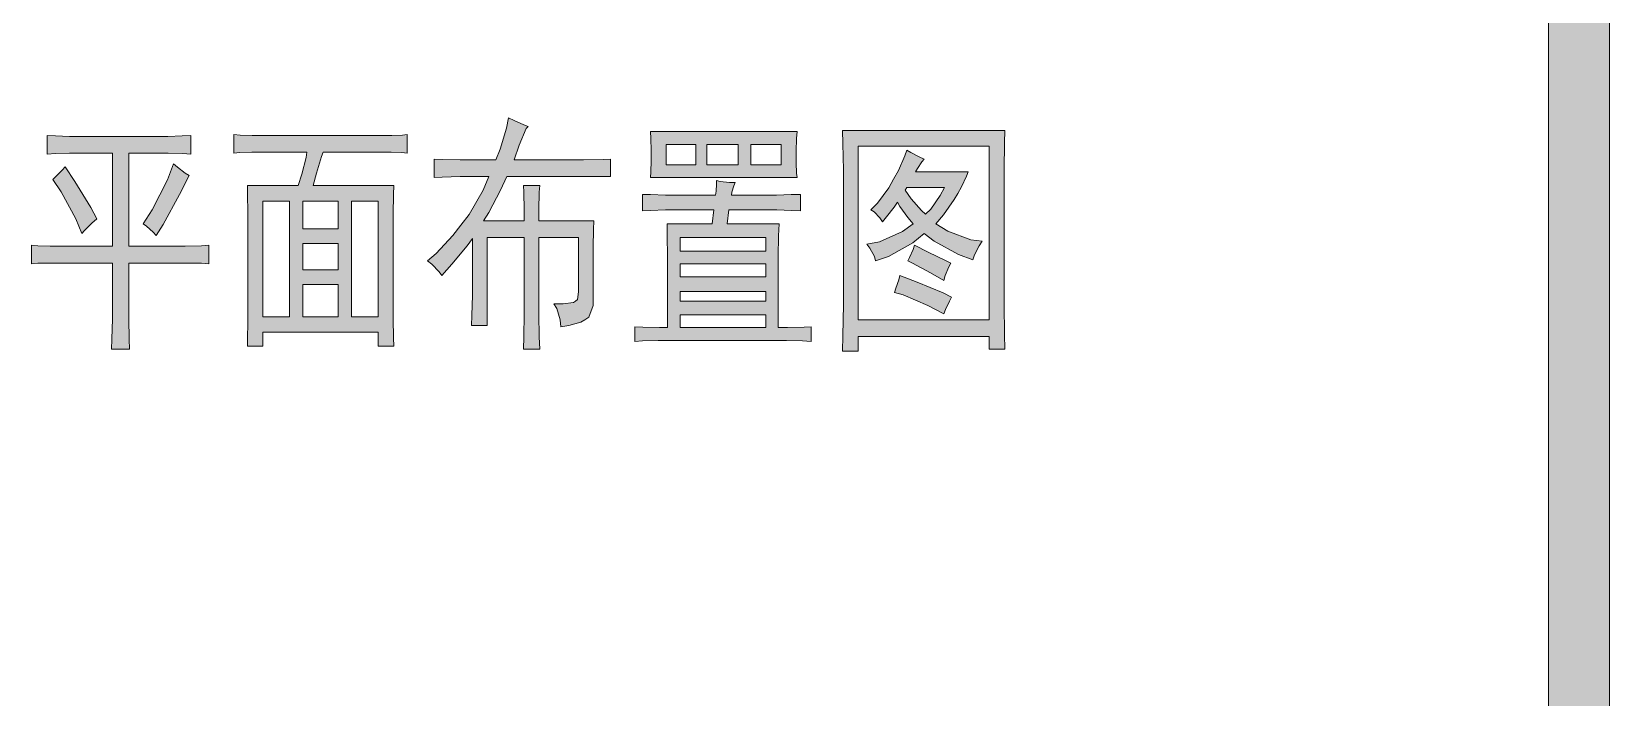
# Model space of a CAD drawing. Header units: millimetres. Extents: x 0 to 586, y 0 to 414.
# Drawn here: x 558.29 to 576.12, y 20.79 to 28.32 of the extents above; entities that cross this region are included whole.
import ezdxf

# ---------------------------------------------------------------- set-up
doc = ezdxf.new("R2010")
doc.units = ezdxf.units.MM

msp = doc.modelspace()

# ---------------------------------------------------------------- hatches: boundary and pattern name
h = msp.add_hatch(color=0)
h.dxf.hatch_style = 2
h.paths.add_polyline_path([(576.117861, 9.514417), (575.429944, 10.205861), (575.429944, 403.877639), (576.117861, 404.569083)])
h = msp.add_hatch(color=0)
h.dxf.hatch_style = 2
h.paths.add_polyline_path([(563.537806, 26.864028), (563.587194, 26.9875), (563.65775, 27.223861), (563.678917, 27.340278), (563.742417, 27.312056), (563.851778, 27.262667), (563.901167, 27.2415), (563.88, 27.220333), (563.798861, 27.029833), (563.742417, 26.864028), (564.398583, 26.864028), (564.529111, 26.864028), (564.747833, 26.871083), (564.8325, 26.874611), (564.8325, 26.677056), (563.661278, 26.677056), (563.590722, 26.521833), (563.456667, 26.271361), (563.396694, 26.176111), (563.855306, 26.176111), (563.855306, 26.299583), (563.851778, 26.500667), (563.84825, 26.57475), (564.035222, 26.57475), (564.028167, 26.500667), (564.024639, 26.299583), (564.024639, 26.176111), (564.645528, 26.176111), (564.642, 26.077333), (564.634944, 25.879778), (564.634944, 25.777472), (564.634944, 25.325917), (564.634944, 25.220083), (564.589083, 25.086028), (564.543222, 25.057806), (564.497361, 25.033111), (564.363306, 24.994306), (564.271583, 24.980194), (564.264528, 25.057806), (564.225722, 25.184806), (564.193972, 25.237722), (564.296278, 25.237722), (564.416222, 25.251833), (564.437389, 25.269472), (564.458556, 25.287111), (564.472667, 25.375306), (564.469139, 25.445861), (564.469139, 25.989139), (564.024639, 25.989139), (564.024639, 25.237722), (564.024639, 25.121306), (564.028167, 24.863778), (564.035222, 24.726194), (563.84825, 24.726194), (563.851778, 24.863778), (563.855306, 25.121306), (563.855306, 25.237722), (563.855306, 25.989139), (563.439028, 25.989139), (563.439028, 24.994306), (563.262639, 24.994306), (563.266167, 25.107194), (563.273222, 25.3365), (563.273222, 25.445861), (563.273222, 25.978556), (563.21325, 25.893889), (563.040389, 25.68575), (562.9275, 25.55875), (562.89575, 25.601083), (562.814611, 25.68575), (562.765222, 25.724556), (562.864, 25.805694), (563.050972, 26.010306), (563.142694, 26.126722), (563.234417, 26.246667), (563.393167, 26.521833), (563.456667, 26.677056), (563.245, 26.677056), (563.135639, 26.677056), (562.931028, 26.67), (562.839306, 26.666472), (562.839306, 26.874611), (562.931028, 26.871083), (563.135639, 26.864028), (563.245, 26.864028)])
h = msp.add_hatch(color=0)
h.dxf.hatch_style = 2
h.paths.add_polyline_path([(559.763083, 27.128611), (559.830111, 27.128611), (559.992389, 27.135667), (560.091167, 27.142722), (560.091167, 26.931056), (559.999444, 26.938111), (559.833639, 26.941639), (559.763083, 26.941639), (559.389139, 26.941639), (559.389139, 25.890361), (559.932417, 25.890361), (560.027667, 25.890361), (560.211111, 25.893889), (560.295778, 25.900944), (560.295778, 25.689278), (560.211111, 25.696333), (560.027667, 25.699861), (559.932417, 25.699861), (559.389139, 25.699861), (559.389139, 25.191861), (559.389139, 25.068389), (559.396194, 24.839083), (559.399722, 24.726194), (559.195111, 24.726194), (559.198639, 24.839083), (559.205694, 25.068389), (559.205694, 25.191861), (559.205694, 25.699861), (558.556583, 25.699861), (558.496611, 25.699861), (558.362556, 25.696333), (558.292, 25.689278), (558.292, 25.900944), (558.362556, 25.893889), (558.503667, 25.890361), (558.574222, 25.890361), (559.205694, 25.890361), (559.205694, 26.941639), (558.789417, 26.941639), (558.722389, 26.941639), (558.563639, 26.938111), (558.468389, 26.931056), (558.468389, 27.142722), (558.563639, 27.135667), (558.718861, 27.128611), (558.778833, 27.128611)])
h = msp.add_hatch(color=0)
h.paths.add_polyline_path([(562.296028, 27.142722), (562.363056, 27.142722), (562.483, 27.14625), (562.535917, 27.153306), (562.535917, 26.941639), (562.475944, 26.948694), (562.356, 26.952222), (562.296028, 26.952222), (561.586944, 26.952222), (561.569306, 26.902833), (561.512861, 26.715861), (561.474056, 26.57475), (562.384222, 26.57475), (562.380694, 26.472444), (562.377167, 26.253722), (562.377167, 26.144361), (562.377167, 25.191861), (562.377167, 25.068389), (562.380694, 24.853194), (562.384222, 24.761472), (562.207833, 24.761472), (562.207833, 24.916694), (560.906083, 24.916694), (560.906083, 24.761472), (560.729694, 24.761472), (560.733222, 24.832028), (560.73675, 25.043694), (560.73675, 25.181278), (560.73675, 26.165528), (560.73675, 26.271361), (560.733222, 26.475972), (560.729694, 26.57475), (561.304722, 26.57475), (561.343528, 26.705278), (561.392917, 26.89225), (561.4035, 26.952222), (560.842583, 26.952222), (560.779083, 26.952222), (560.645028, 26.948694), (560.578, 26.941639), (560.578, 27.153306), (560.648556, 27.14625), (560.782611, 27.142722), (560.842583, 27.142722)])
h.paths.add_polyline_path([(561.205944, 25.093083), (561.205944, 26.398361), (560.906083, 26.398361), (560.906083, 25.093083)])
h.paths.add_polyline_path([(562.207833, 25.093083), (562.207833, 26.398361), (561.907972, 26.398361), (561.907972, 25.093083)])
h.paths.add_polyline_path([(561.756278, 25.093083), (561.756278, 25.456444), (561.357639, 25.456444), (561.357639, 25.093083)])
h.paths.add_polyline_path([(561.756278, 26.087917), (561.756278, 26.398361), (561.357639, 26.398361), (561.357639, 26.087917)])
h.paths.add_polyline_path([(561.756278, 25.62225), (561.756278, 25.922111), (561.357639, 25.922111), (561.357639, 25.62225)])
h = msp.add_hatch(color=0)
h.paths.add_polyline_path([(566.942111, 27.185056), (566.935056, 27.107444), (566.931528, 26.962806), (566.931528, 26.899306), (566.931528, 26.832278), (566.935056, 26.715861), (566.942111, 26.666472), (565.284056, 26.666472), (565.287583, 26.729972), (565.291111, 26.853444), (565.291111, 26.909889), (565.291111, 26.969861), (565.287583, 27.107444), (565.284056, 27.185056)])
h.paths.add_polyline_path([(566.275361, 26.807583), (566.275361, 27.040417), (565.922583, 27.040417), (565.922583, 26.807583)])
h.paths.add_polyline_path([(566.762194, 26.807583), (566.762194, 27.040417), (566.416472, 27.040417), (566.416472, 26.807583)])
h.paths.add_polyline_path([(565.795583, 26.807583), (565.795583, 27.040417), (565.460444, 27.040417), (565.460444, 26.807583)])
h = msp.add_hatch(color=0)
h.paths.add_polyline_path([(569.288083, 27.195639), (569.284556, 27.058056), (569.281028, 26.754667), (569.281028, 26.588861), (569.281028, 25.403528), (569.281028, 25.230667), (569.284556, 24.892), (569.288083, 24.726194), (569.111694, 24.726194), (569.111694, 24.870833), (567.630028, 24.870833), (567.630028, 24.705028), (567.453639, 24.705028), (567.457167, 24.877889), (567.464222, 25.230667), (567.464222, 25.414111), (567.464222, 26.588861), (567.464222, 26.747611), (567.457167, 27.051), (567.453639, 27.195639)])
h.paths.add_polyline_path([(569.111694, 25.057806), (569.111694, 27.01925), (567.630028, 27.01925), (567.630028, 25.057806)])
h = msp.add_hatch(color=0)
h.paths.add_polyline_path([(568.374389, 26.874611), (568.349694, 26.842861), (568.300306, 26.768778), (568.279139, 26.729972), (568.871806, 26.729972), (568.854167, 26.680583), (568.797722, 26.560639), (568.755389, 26.486556), (568.716583, 26.416), (568.593111, 26.243139), (568.508444, 26.144361), (568.6425, 26.059694), (568.903556, 25.960917), (569.030556, 25.946806), (568.998806, 25.893889), (568.945889, 25.791583), (568.924722, 25.735139), (568.762444, 25.795111), (568.487278, 25.946806), (568.374389, 26.035), (568.247389, 25.929167), (567.972222, 25.773944), (567.827583, 25.724556), (567.813472, 25.773944), (567.764083, 25.869194), (567.728806, 25.911528), (567.869917, 25.93975), (568.130972, 26.056167), (568.250917, 26.144361), (568.190944, 26.214917), (568.10275, 26.338389), (568.074528, 26.387778), (568.035722, 26.331333), (567.951056, 26.221972), (567.905194, 26.165528), (567.873444, 26.211389), (567.809944, 26.278417), (567.774667, 26.299583), (567.84875, 26.377194), (567.97575, 26.550056), (568.028667, 26.648833), (568.085111, 26.744083), (568.159194, 26.909889), (568.180361, 26.976917), (568.226222, 26.948694), (568.321472, 26.899306)])
h.paths.add_polyline_path([(568.162722, 26.521833), (568.22975, 26.426583), (568.346167, 26.292528), (568.392028, 26.253722), (568.452, 26.310167), (568.557833, 26.461861), (568.607222, 26.553583), (568.180361, 26.553583)])
h = msp.add_hatch(color=0)
h.dxf.hatch_style = 2
h.paths.add_polyline_path([(558.859972, 26.035), (558.792944, 26.200806), (558.627139, 26.504194), (558.531889, 26.641778), (558.567167, 26.677056), (558.637722, 26.747611), (558.673, 26.786417), (558.782361, 26.620611), (558.962278, 26.327806), (559.029306, 26.200806), (558.972861, 26.151417), (558.891722, 26.06675)])
h = msp.add_hatch(color=0)
h.dxf.hatch_style = 2
h.paths.add_polyline_path([(559.551417, 26.144361), (559.653722, 26.299583), (559.826583, 26.63825), (559.897139, 26.821694), (559.939472, 26.782889), (560.027667, 26.715861), (560.073528, 26.687639), (559.964167, 26.472444), (559.777194, 26.133778), (559.699583, 26.010306), (559.664306, 26.049111), (559.590222, 26.116139)])
h = msp.add_hatch(color=0)
h.paths.add_polyline_path([(566.240083, 26.610028), (566.225972, 26.571222), (566.204806, 26.500667), (566.19775, 26.465389), (566.649306, 26.465389), (566.709278, 26.465389), (566.875083, 26.472444), (566.977389, 26.475972), (566.977389, 26.289), (566.878611, 26.292528), (566.712806, 26.299583), (566.649306, 26.299583), (566.169528, 26.299583), (566.151889, 26.144361), (566.7375, 26.144361), (566.730444, 26.006778), (566.726917, 25.773944), (566.726917, 25.678694), (566.726917, 24.969611), (566.83275, 24.969611), (567.019722, 24.976667), (567.100861, 24.980194), (567.100861, 24.814389), (567.002083, 24.821444), (566.822167, 24.824972), (566.7375, 24.824972), (565.460444, 24.824972), (565.37225, 24.824972), (565.195861, 24.821444), (565.107667, 24.814389), (565.107667, 24.980194), (565.199389, 24.976667), (565.386361, 24.969611), (565.478083, 24.969611), (565.478083, 25.678694), (565.478083, 25.773944), (565.474556, 26.006778), (565.471028, 26.144361), (565.982556, 26.144361), (566.000194, 26.299583), (565.531, 26.299583), (565.453389, 26.299583), (565.284056, 26.292528), (565.195861, 26.289), (565.195861, 26.475972), (565.284056, 26.472444), (565.453389, 26.465389), (565.531, 26.465389), (566.017833, 26.465389), (566.024889, 26.51125), (566.028417, 26.592389), (566.028417, 26.631194), (566.07075, 26.620611), (566.176583, 26.610028)])
h.paths.add_polyline_path([(566.585806, 25.833917), (566.585806, 25.989139), (565.619194, 25.989139), (565.619194, 25.833917)])
h.paths.add_polyline_path([(566.585806, 25.544639), (566.585806, 25.689278), (565.619194, 25.689278), (565.619194, 25.544639)])
h.paths.add_polyline_path([(566.585806, 24.969611), (566.585806, 25.11425), (565.619194, 25.11425), (565.619194, 24.969611)])
h.paths.add_polyline_path([(566.585806, 25.269472), (566.585806, 25.378833), (565.619194, 25.378833), (565.619194, 25.269472)])
h = msp.add_hatch(color=0)
h.dxf.hatch_style = 2
h.paths.add_polyline_path([(568.268556, 25.900944), (568.42025, 25.823333), (568.624861, 25.724556), (568.677778, 25.699861), (568.656611, 25.657528), (568.614278, 25.55875), (568.596639, 25.502306), (568.448472, 25.5905), (568.243861, 25.699861), (568.190944, 25.724556), (568.212111, 25.763361), (568.250917, 25.851556)])
h = msp.add_hatch(color=0)
h.dxf.hatch_style = 2
h.paths.add_polyline_path([(568.10275, 25.55875), (568.296778, 25.484667), (568.589583, 25.364722), (568.684833, 25.315333), (568.663667, 25.269472), (568.617806, 25.174222), (568.596639, 25.124833), (568.416722, 25.220083), (568.138028, 25.340028), (568.03925, 25.36825), (568.056889, 25.414111), (568.088639, 25.509361)])

# ---------------------------------------------------------------- linework, layer by layer
at = {"color": 0, "lineweight": 0}
for points in [[(576.117861, 9.514417), (575.429944, 10.205861), (575.429944, 403.877639), (576.117861, 404.569083)], [(563.537806, 26.864028), (563.587194, 26.9875), (563.65775, 27.223861), (563.678917, 27.340278), (563.742417, 27.312056), (563.851778, 27.262667), (563.901167, 27.2415), (563.88, 27.220333), (563.798861, 27.029833), (563.742417, 26.864028), (564.398583, 26.864028), (564.529111, 26.864028), (564.747833, 26.871083), (564.8325, 26.874611), (564.8325, 26.677056), (563.661278, 26.677056), (563.590722, 26.521833), (563.456667, 26.271361), (563.396694, 26.176111), (563.855306, 26.176111), (563.855306, 26.299583), (563.851778, 26.500667), (563.84825, 26.57475), (564.035222, 26.57475), (564.028167, 26.500667), (564.024639, 26.299583), (564.024639, 26.176111), (564.645528, 26.176111), (564.642, 26.077333), (564.634944, 25.879778), (564.634944, 25.777472), (564.634944, 25.325917), (564.634944, 25.220083), (564.589083, 25.086028), (564.543222, 25.057806), (564.497361, 25.033111), (564.363306, 24.994306), (564.271583, 24.980194), (564.264528, 25.057806), (564.225722, 25.184806), (564.193972, 25.237722), (564.296278, 25.237722), (564.416222, 25.251833), (564.437389, 25.269472), (564.458556, 25.287111), (564.472667, 25.375306), (564.469139, 25.445861), (564.469139, 25.989139), (564.024639, 25.989139), (564.024639, 25.237722), (564.024639, 25.121306), (564.028167, 24.863778), (564.035222, 24.726194), (563.84825, 24.726194), (563.851778, 24.863778), (563.855306, 25.121306), (563.855306, 25.237722), (563.855306, 25.989139), (563.439028, 25.989139), (563.439028, 24.994306), (563.262639, 24.994306), (563.266167, 25.107194), (563.273222, 25.3365), (563.273222, 25.445861), (563.273222, 25.978556), (563.21325, 25.893889), (563.040389, 25.68575), (562.9275, 25.55875), (562.89575, 25.601083), (562.814611, 25.68575), (562.765222, 25.724556), (562.864, 25.805694), (563.050972, 26.010306), (563.142694, 26.126722), (563.234417, 26.246667), (563.393167, 26.521833), (563.456667, 26.677056), (563.245, 26.677056), (563.135639, 26.677056), (562.931028, 26.67), (562.839306, 26.666472), (562.839306, 26.874611), (562.931028, 26.871083), (563.135639, 26.864028), (563.245, 26.864028)], [(559.763083, 27.128611), (559.830111, 27.128611), (559.992389, 27.135667), (560.091167, 27.142722), (560.091167, 26.931056), (559.999444, 26.938111), (559.833639, 26.941639), (559.763083, 26.941639), (559.389139, 26.941639), (559.389139, 25.890361), (559.932417, 25.890361), (560.027667, 25.890361), (560.211111, 25.893889), (560.295778, 25.900944), (560.295778, 25.689278), (560.211111, 25.696333), (560.027667, 25.699861), (559.932417, 25.699861), (559.389139, 25.699861), (559.389139, 25.191861), (559.389139, 25.068389), (559.396194, 24.839083), (559.399722, 24.726194), (559.195111, 24.726194), (559.198639, 24.839083), (559.205694, 25.068389), (559.205694, 25.191861), (559.205694, 25.699861), (558.556583, 25.699861), (558.496611, 25.699861), (558.362556, 25.696333), (558.292, 25.689278), (558.292, 25.900944), (558.362556, 25.893889), (558.503667, 25.890361), (558.574222, 25.890361), (559.205694, 25.890361), (559.205694, 26.941639), (558.789417, 26.941639), (558.722389, 26.941639), (558.563639, 26.938111), (558.468389, 26.931056), (558.468389, 27.142722), (558.563639, 27.135667), (558.718861, 27.128611), (558.778833, 27.128611)], [(562.296028, 27.142722), (562.363056, 27.142722), (562.483, 27.14625), (562.535917, 27.153306), (562.535917, 26.941639), (562.475944, 26.948694), (562.356, 26.952222), (562.296028, 26.952222), (561.586944, 26.952222), (561.569306, 26.902833), (561.512861, 26.715861), (561.474056, 26.57475), (562.384222, 26.57475), (562.380694, 26.472444), (562.377167, 26.253722), (562.377167, 26.144361), (562.377167, 25.191861), (562.377167, 25.068389), (562.380694, 24.853194), (562.384222, 24.761472), (562.207833, 24.761472), (562.207833, 24.916694), (560.906083, 24.916694), (560.906083, 24.761472), (560.729694, 24.761472), (560.733222, 24.832028), (560.73675, 25.043694), (560.73675, 25.181278), (560.73675, 26.165528), (560.73675, 26.271361), (560.733222, 26.475972), (560.729694, 26.57475), (561.304722, 26.57475), (561.343528, 26.705278), (561.392917, 26.89225), (561.4035, 26.952222), (560.842583, 26.952222), (560.779083, 26.952222), (560.645028, 26.948694), (560.578, 26.941639), (560.578, 27.153306), (560.648556, 27.14625), (560.782611, 27.142722), (560.842583, 27.142722)], [(566.942111, 27.185056), (566.935056, 27.107444), (566.931528, 26.962806), (566.931528, 26.899306), (566.931528, 26.832278), (566.935056, 26.715861), (566.942111, 26.666472), (565.284056, 26.666472), (565.287583, 26.729972), (565.291111, 26.853444), (565.291111, 26.909889), (565.291111, 26.969861), (565.287583, 27.107444), (565.284056, 27.185056)], [(569.288083, 27.195639), (569.284556, 27.058056), (569.281028, 26.754667), (569.281028, 26.588861), (569.281028, 25.403528), (569.281028, 25.230667), (569.284556, 24.892), (569.288083, 24.726194), (569.111694, 24.726194), (569.111694, 24.870833), (567.630028, 24.870833), (567.630028, 24.705028), (567.453639, 24.705028), (567.457167, 24.877889), (567.464222, 25.230667), (567.464222, 25.414111), (567.464222, 26.588861), (567.464222, 26.747611), (567.457167, 27.051), (567.453639, 27.195639)], [(565.795583, 26.807583), (565.795583, 27.040417), (565.460444, 27.040417), (565.460444, 26.807583)], [(566.275361, 26.807583), (566.275361, 27.040417), (565.922583, 27.040417), (565.922583, 26.807583)], [(566.762194, 26.807583), (566.762194, 27.040417), (566.416472, 27.040417), (566.416472, 26.807583)], [(569.111694, 25.057806), (569.111694, 27.01925), (567.630028, 27.01925), (567.630028, 25.057806)], [(568.374389, 26.874611), (568.349694, 26.842861), (568.300306, 26.768778), (568.279139, 26.729972), (568.871806, 26.729972), (568.854167, 26.680583), (568.797722, 26.560639), (568.755389, 26.486556), (568.716583, 26.416), (568.593111, 26.243139), (568.508444, 26.144361), (568.6425, 26.059694), (568.903556, 25.960917), (569.030556, 25.946806), (568.998806, 25.893889), (568.945889, 25.791583), (568.924722, 25.735139), (568.762444, 25.795111), (568.487278, 25.946806), (568.374389, 26.035), (568.247389, 25.929167), (567.972222, 25.773944), (567.827583, 25.724556), (567.813472, 25.773944), (567.764083, 25.869194), (567.728806, 25.911528), (567.869917, 25.93975), (568.130972, 26.056167), (568.250917, 26.144361), (568.190944, 26.214917), (568.10275, 26.338389), (568.074528, 26.387778), (568.035722, 26.331333), (567.951056, 26.221972), (567.905194, 26.165528), (567.873444, 26.211389), (567.809944, 26.278417), (567.774667, 26.299583), (567.84875, 26.377194), (567.97575, 26.550056), (568.028667, 26.648833), (568.085111, 26.744083), (568.159194, 26.909889), (568.180361, 26.976917), (568.226222, 26.948694), (568.321472, 26.899306)], [(558.859972, 26.035), (558.792944, 26.200806), (558.627139, 26.504194), (558.531889, 26.641778), (558.567167, 26.677056), (558.637722, 26.747611), (558.673, 26.786417), (558.782361, 26.620611), (558.962278, 26.327806), (559.029306, 26.200806), (558.972861, 26.151417), (558.891722, 26.06675)], [(559.551417, 26.144361), (559.653722, 26.299583), (559.826583, 26.63825), (559.897139, 26.821694), (559.939472, 26.782889), (560.027667, 26.715861), (560.073528, 26.687639), (559.964167, 26.472444), (559.777194, 26.133778), (559.699583, 26.010306), (559.664306, 26.049111), (559.590222, 26.116139)], [(566.240083, 26.610028), (566.225972, 26.571222), (566.204806, 26.500667), (566.19775, 26.465389), (566.649306, 26.465389), (566.709278, 26.465389), (566.875083, 26.472444), (566.977389, 26.475972), (566.977389, 26.289), (566.878611, 26.292528), (566.712806, 26.299583), (566.649306, 26.299583), (566.169528, 26.299583), (566.151889, 26.144361), (566.7375, 26.144361), (566.730444, 26.006778), (566.726917, 25.773944), (566.726917, 25.678694), (566.726917, 24.969611), (566.83275, 24.969611), (567.019722, 24.976667), (567.100861, 24.980194), (567.100861, 24.814389), (567.002083, 24.821444), (566.822167, 24.824972), (566.7375, 24.824972), (565.460444, 24.824972), (565.37225, 24.824972), (565.195861, 24.821444), (565.107667, 24.814389), (565.107667, 24.980194), (565.199389, 24.976667), (565.386361, 24.969611), (565.478083, 24.969611), (565.478083, 25.678694), (565.478083, 25.773944), (565.474556, 26.006778), (565.471028, 26.144361), (565.982556, 26.144361), (566.000194, 26.299583), (565.531, 26.299583), (565.453389, 26.299583), (565.284056, 26.292528), (565.195861, 26.289), (565.195861, 26.475972), (565.284056, 26.472444), (565.453389, 26.465389), (565.531, 26.465389), (566.017833, 26.465389), (566.024889, 26.51125), (566.028417, 26.592389), (566.028417, 26.631194), (566.07075, 26.620611), (566.176583, 26.610028)], [(561.205944, 25.093083), (561.205944, 26.398361), (560.906083, 26.398361), (560.906083, 25.093083)], [(561.756278, 26.087917), (561.756278, 26.398361), (561.357639, 26.398361), (561.357639, 26.087917)], [(562.207833, 25.093083), (562.207833, 26.398361), (561.907972, 26.398361), (561.907972, 25.093083)], [(568.162722, 26.521833), (568.22975, 26.426583), (568.346167, 26.292528), (568.392028, 26.253722), (568.452, 26.310167), (568.557833, 26.461861), (568.607222, 26.553583), (568.180361, 26.553583)], [(561.756278, 25.62225), (561.756278, 25.922111), (561.357639, 25.922111), (561.357639, 25.62225)], [(566.585806, 25.833917), (566.585806, 25.989139), (565.619194, 25.989139), (565.619194, 25.833917)], [(568.268556, 25.900944), (568.42025, 25.823333), (568.624861, 25.724556), (568.677778, 25.699861), (568.656611, 25.657528), (568.614278, 25.55875), (568.596639, 25.502306), (568.448472, 25.5905), (568.243861, 25.699861), (568.190944, 25.724556), (568.212111, 25.763361), (568.250917, 25.851556)], [(566.585806, 25.544639), (566.585806, 25.689278), (565.619194, 25.689278), (565.619194, 25.544639)], [(568.10275, 25.55875), (568.296778, 25.484667), (568.589583, 25.364722), (568.684833, 25.315333), (568.663667, 25.269472), (568.617806, 25.174222), (568.596639, 25.124833), (568.416722, 25.220083), (568.138028, 25.340028), (568.03925, 25.36825), (568.056889, 25.414111), (568.088639, 25.509361)], [(561.756278, 25.093083), (561.756278, 25.456444), (561.357639, 25.456444), (561.357639, 25.093083)], [(566.585806, 25.269472), (566.585806, 25.378833), (565.619194, 25.378833), (565.619194, 25.269472)], [(566.585806, 24.969611), (566.585806, 25.11425), (565.619194, 25.11425), (565.619194, 24.969611)]]:
    msp.add_lwpolyline(points, close=True, dxfattribs=at)

doc.saveas('drawing.dxf')
